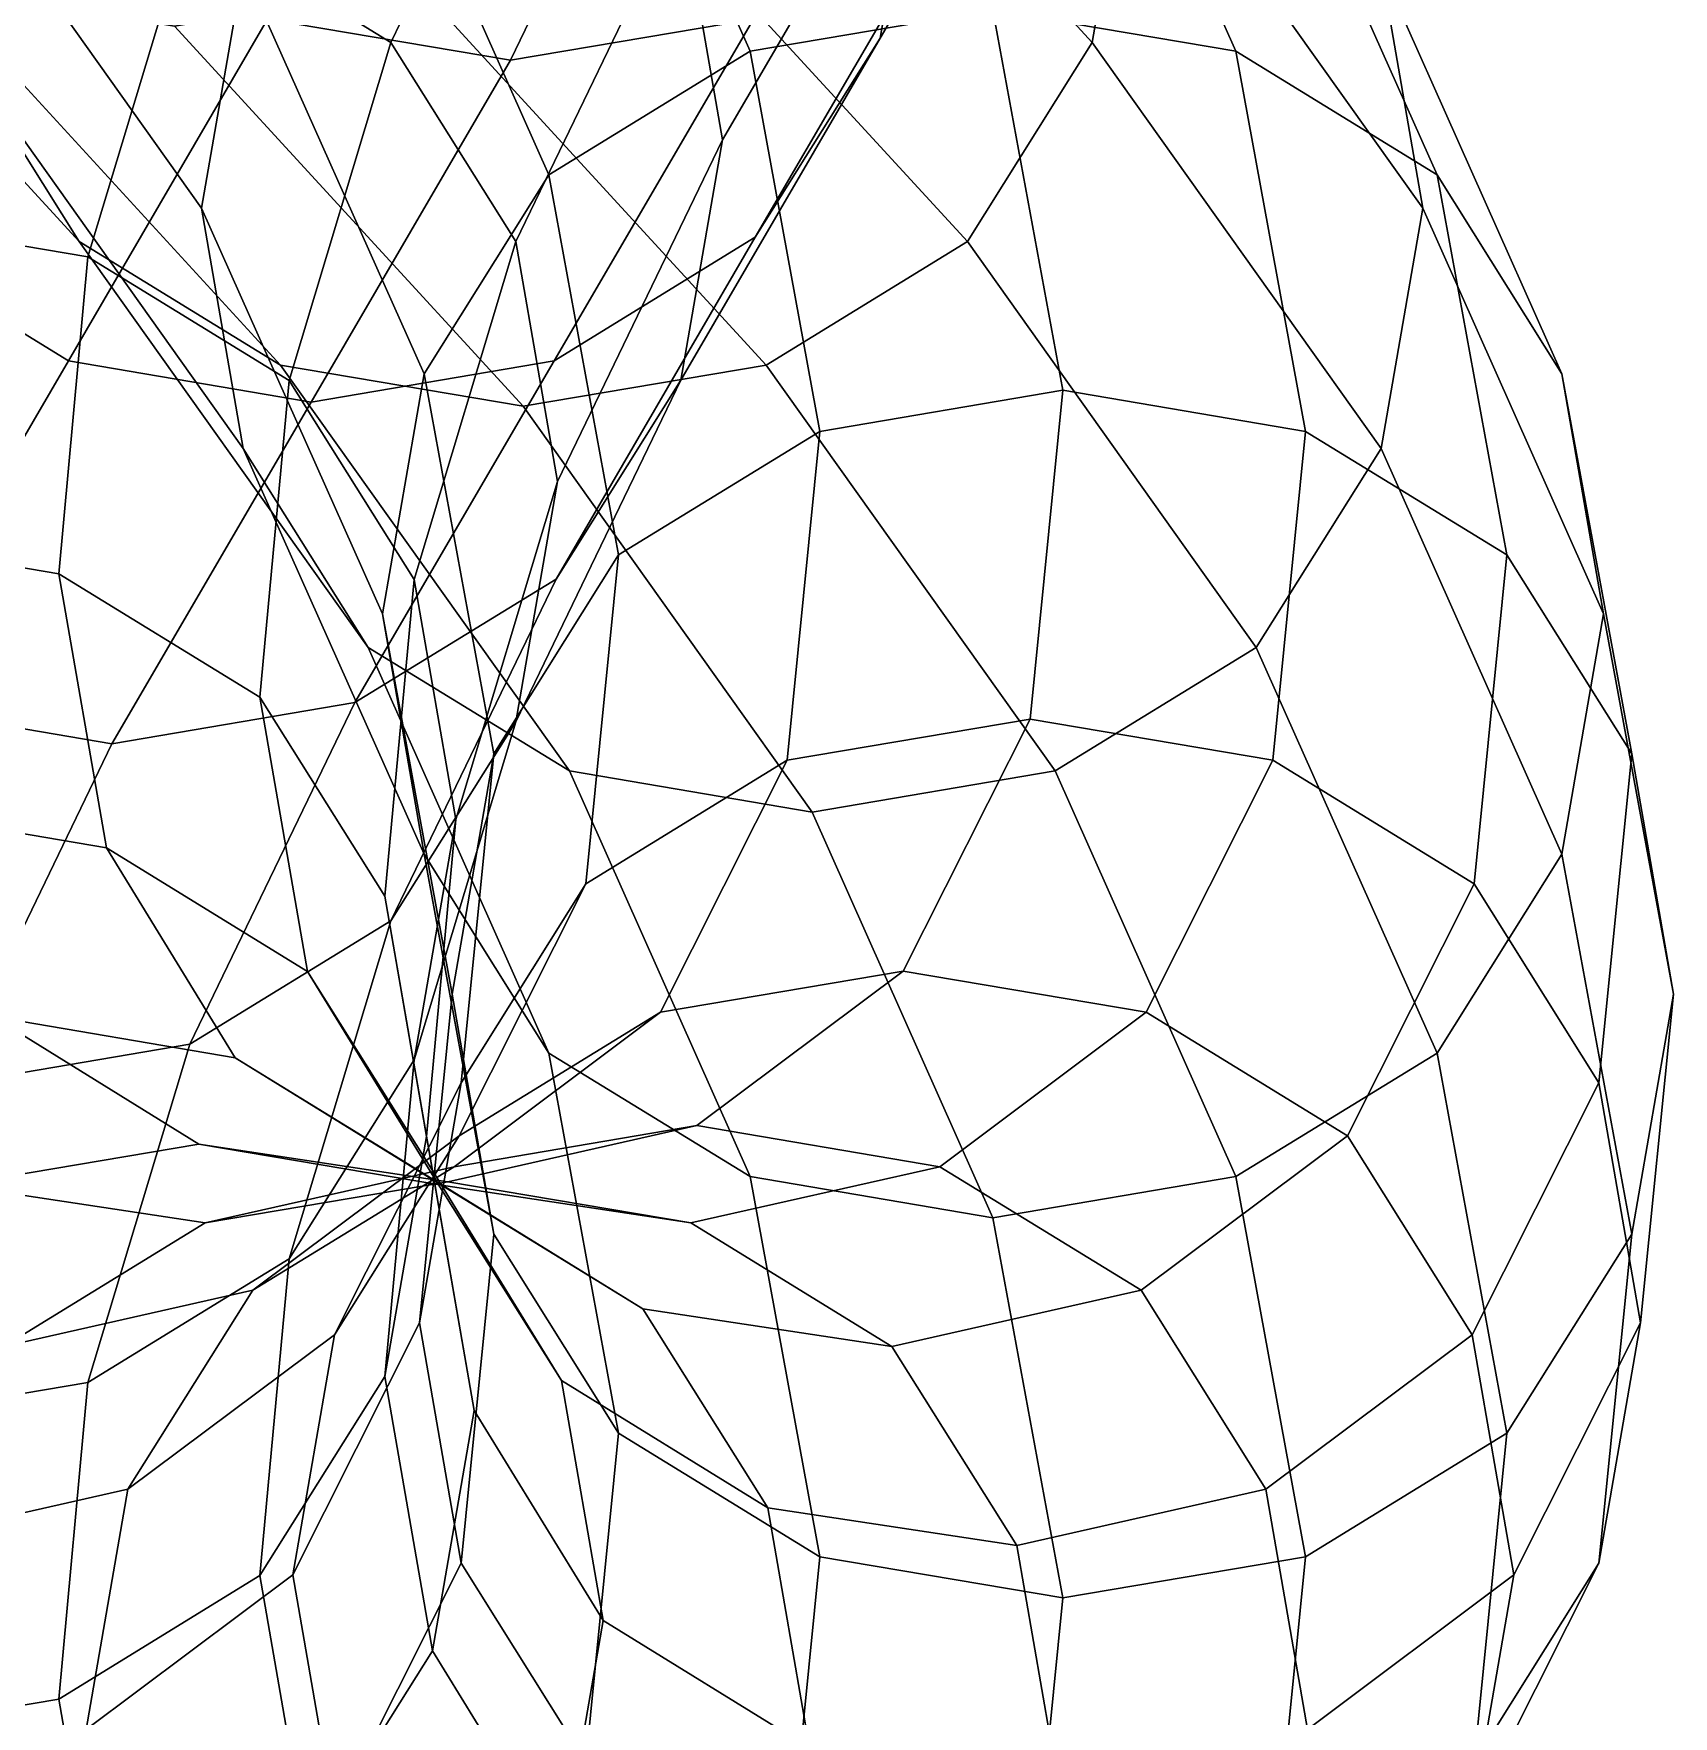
# Model space of a CAD drawing. Extents: x -10238 to 5481, y -20281 to 6451.
# Drawn here: x -520 to 5481, y -13567 to -7412 of the extents above; entities that cross this region are included whole.
import ezdxf

# ---------------------------------------------------------------- set-up
doc = ezdxf.new("R2010")
doc.units = 0

msp = doc.modelspace()

# ---------------------------------------------------------------- linework, layer by layer
for points in [[(2078.234619, -6053.598633, -122020.835938), (3354.276123, -7444.223633, -119002.601563), (3506.619873, -6565.625, -119002.601563), (2230.578125, -5175, -122020.835938)], [(2078.234619, -6053.598633, 113520.835938), (2230.578125, -5175, 113520.835938), (3506.619873, -6565.625, 110502.601563), (3354.276123, -7444.223633, 110502.601563)], [(2578.234619, -7428.598633, -78979.164063), (3307.401367, -6178.598633, -76929.6875), (3459.745117, -5300, -76929.6875), (2730.578369, -6550, -78979.164063)], [(2578.234619, -7428.598633, 70479.164063), (2730.578369, -6550, 70479.164063), (3459.745117, -5300, 68429.6875), (3307.401367, -6178.598633, 68429.6875)], [(-962.126465, -6565.625, -119002.601563), (-809.782837, -5687.026367, -119002.601563), (247.50882, -7171.401367, -116000), (95.165192, -8050, -116000)], [(-962.126465, -6565.625, 110502.601563), (95.165192, -8050, 107500), (247.50882, -7171.401367, 107500), (-809.782837, -5687.026367, 110502.601563)], [(2001.411621, -7800, -80997.398438), (2730.578369, -6550, -78979.164063), (2578.234619, -5671.401367, -78979.164063), (1849.067993, -6921.401367, -80997.398438)], [(2001.411621, -7800, 72497.398438), (1849.067993, -6921.401367, 72497.398438), (2578.234619, -5671.401367, 70479.164063), (2730.578369, -6550, 70479.164063)], [(3506.619873, -6565.625, -119002.601563), (4563.911133, -8050, -116000), (4411.567871, -7171.401367, -116000), (3354.276123, -5687.026367, -119002.601563)], [(3506.619873, -6565.625, 110502.601563), (3354.276123, -5687.026367, 110502.601563), (4411.567871, -7171.401367, 107500), (4563.911133, -8050, 107500)], [(51.542892, -6991.568359, -83000), (787.870422, -7443.419434, -83000), (1392.037109, -6193.419434, -80997.398438), (655.709595, -5741.568359, -80997.398438)], [(51.542892, -6991.568359, 74500), (655.709595, -5741.568359, 72497.398438), (1392.037109, -6193.419434, 72497.398438), (787.870422, -7443.419434, 74500)], [(1440.86731, -5991.568359, -116000), (2329.53833, -5840.95166, -116000), (2990.996826, -7325.32666, -112997.398438), (2102.325684, -7475.943848, -112997.398438)], [(1440.86731, -5991.568359, 107500), (2102.325684, -7475.943848, 104497.398438), (2990.996826, -7325.32666, 104497.398438), (2329.53833, -5840.95166, 107500)], [(2329.53833, -5840.95166, -116000), (3218.209717, -5991.568359, -116000), (3879.667969, -7475.943848, -112997.398438), (2990.996826, -7325.32666, -112997.398438)], [(2329.53833, -5840.95166, 107500), (2990.996826, -7325.32666, 104497.398438), (3879.667969, -7475.943848, 104497.398438), (3218.209717, -5991.568359, 107500)], [(704.539734, -6443.419434, -116000), (1440.86731, -5991.568359, -116000), (2102.325684, -7475.943848, -112997.398438), (1365.998047, -7927.794922, -112997.398438)], [(704.539734, -6443.419434, 107500), (1365.998047, -7927.794922, 104497.398438), (2102.325684, -7475.943848, 104497.398438), (1440.86731, -5991.568359, 107500)], [(3218.209717, -5991.568359, -116000), (3954.537109, -6443.419434, -116000), (4615.995605, -7927.794922, -112997.398438), (3879.667969, -7475.943848, -112997.398438)], [(3218.209717, -5991.568359, 107500), (3879.667969, -7475.943848, 104497.398438), (4615.995605, -7927.794922, 104497.398438), (3954.537109, -6443.419434, 107500)], [(-1628.793579, -6781.580566, -122020.835938), (-2085.824463, -6053.598633, -122020.835938), (-809.782837, -7444.223633, -119002.601563), (-352.751923, -8172.205566, -119002.601563)], [(-1628.793579, -6781.580566, 113520.835938), (-352.751923, -8172.205566, 110502.601563), (-809.782837, -7444.223633, 110502.601563), (-2085.824463, -6053.598633, 113520.835938)], [(1621.203735, -6781.580566, -122020.835938), (2897.245361, -8172.205566, -119002.601563), (3354.276123, -7444.223633, -119002.601563), (2078.234619, -6053.598633, -122020.835938)], [(1621.203735, -6781.580566, 113520.835938), (2078.234619, -6053.598633, 113520.835938), (3354.276123, -7444.223633, 110502.601563), (2897.245361, -8172.205566, 110502.601563)], [(336.700592, -7358.431641, -76929.6875), (940.867249, -6108.431641, -74833.328125), (1829.53833, -6259.04834, -74833.328125), (1225.371704, -7509.04834, -76929.6875)], [(336.700592, -7358.431641, 68429.6875), (1225.371704, -7509.04834, 68429.6875), (1829.53833, -6259.04834, 66333.328125), (940.867249, -6108.431641, 66333.328125)], [(1225.371704, -7509.04834, -76929.6875), (1829.53833, -6259.04834, -74833.328125), (2718.209473, -6108.431641, -74833.328125), (2114.042969, -7358.431641, -76929.6875)], [(1225.371704, -7509.04834, 68429.6875), (2114.042969, -7358.431641, 68429.6875), (2718.209473, -6108.431641, 66333.328125), (1829.53833, -6259.04834, 66333.328125)], [(-1128.793579, -8156.580566, -78979.164063), (-1585.824585, -7428.598633, -78979.164063), (-856.657837, -6178.598633, -76929.6875), (-399.626953, -6906.580566, -76929.6875)], [(-1128.793579, -8156.580566, 70479.164063), (-399.626953, -6906.580566, 68429.6875), (-856.657837, -6178.598633, 68429.6875), (-1585.824585, -7428.598633, 70479.164063)], [(1244.901245, -8171.401367, -83000), (1849.067993, -6921.401367, -80997.398438), (1392.037109, -6193.419434, -80997.398438), (787.870422, -7443.419434, -83000)], [(1244.901245, -8171.401367, 74500), (787.870422, -7443.419434, 74500), (1392.037109, -6193.419434, 72497.398438), (1849.067993, -6921.401367, 72497.398438)], [(2121.203857, -8156.580566, -78979.164063), (2850.370605, -6906.580566, -76929.6875), (3307.401367, -6178.598633, -76929.6875), (2578.234619, -7428.598633, -78979.164063)], [(2121.203857, -8156.580566, 70479.164063), (2578.234619, -7428.598633, 70479.164063), (3307.401367, -6178.598633, 68429.6875), (2850.370605, -6906.580566, 68429.6875)], [(247.50882, -7171.401367, -116000), (704.539734, -6443.419434, -116000), (1365.998047, -7927.794922, -112997.398438), (908.967163, -8655.776367, -112997.398438)], [(247.50882, -7171.401367, 107500), (908.967163, -8655.776367, 104497.398438), (1365.998047, -7927.794922, 104497.398438), (704.539734, -6443.419434, 107500)], [(4411.567871, -7171.401367, -116000), (5073.026367, -8655.776367, -112997.398438), (4615.995605, -7927.794922, -112997.398438), (3954.537109, -6443.419434, -116000)], [(4411.567871, -7171.401367, 107500), (3954.537109, -6443.419434, 107500), (4615.995605, -7927.794922, 104497.398438), (5073.026367, -8655.776367, 104497.398438)], [(-809.782837, -7444.223633, -119002.601563), (-962.126465, -6565.625, -119002.601563), (95.165192, -8050, -116000), (247.50882, -8928.598633, -116000)], [(-809.782837, -7444.223633, 110502.601563), (247.50882, -8928.598633, 107500), (95.165192, -8050, 107500), (-962.126465, -6565.625, 110502.601563)], [(1849.067993, -8678.598633, -80997.398438), (2578.234619, -7428.598633, -78979.164063), (2730.578369, -6550, -78979.164063), (2001.411621, -7800, -80997.398438)], [(1849.067993, -8678.598633, 72497.398438), (2001.411621, -7800, 72497.398438), (2730.578369, -6550, 70479.164063), (2578.234619, -7428.598633, 70479.164063)], [(3354.276123, -7444.223633, -119002.601563), (4411.567871, -8928.598633, -116000), (4563.911133, -8050, -116000), (3506.619873, -6565.625, -119002.601563)], [(3354.276123, -7444.223633, 110502.601563), (3506.619873, -6565.625, 110502.601563), (4563.911133, -8050, 107500), (4411.567871, -8928.598633, 107500)], [(-1628.793579, -6781.580566, -122020.835938), (-352.751923, -8172.205566, -119002.601563), (383.575592, -8624.056641, -119002.601563), (-892.466064, -7233.431641, -122020.835938)], [(-1628.793579, -6781.580566, 113520.835938), (-892.466064, -7233.431641, 113520.835938), (383.575592, -8624.056641, 110502.601563), (-352.751923, -8172.205566, 110502.601563)], [(884.876221, -7233.431641, -122020.835938), (2160.917969, -8624.056641, -119002.601563), (2897.245361, -8172.205566, -119002.601563), (1621.203735, -6781.580566, -122020.835938)], [(884.876221, -7233.431641, 113520.835938), (1621.203735, -6781.580566, 113520.835938), (2897.245361, -8172.205566, 110502.601563), (2160.917969, -8624.056641, 110502.601563)], [(-320.852936, -8228.547852, -85013.023438), (51.542892, -6991.568359, -83000), (-837.128235, -6840.95166, -83000), (-1209.524048, -8077.930664, -85013.023438)], [(-320.852936, -8228.547852, 76513.023438), (-1209.524048, -8077.930664, 76513.023438), (-837.128235, -6840.95166, 74500), (51.542892, -6991.568359, 74500)], [(-1128.793579, -8156.580566, -78979.164063), (-399.626953, -6906.580566, -76929.6875), (336.700592, -7358.431641, -76929.6875), (-392.466095, -8608.431641, -78979.164063)], [(-1128.793579, -8156.580566, 70479.164063), (-392.466064, -8608.431641, 70479.164063), (336.700592, -7358.431641, 68429.6875), (-399.626953, -6906.580566, 68429.6875)], [(1397.244873, -9050, -83000), (2001.411621, -7800, -80997.398438), (1849.067993, -6921.401367, -80997.398438), (1244.901245, -8171.401367, -83000)], [(1397.244873, -9050, 74500), (1244.901245, -8171.401367, 74500), (1849.067993, -6921.401367, 72497.398438), (2001.411621, -7800, 72497.398438)], [(1384.876221, -8608.431641, -78979.164063), (2114.042969, -7358.431641, -76929.6875), (2850.370605, -6906.580566, -76929.6875), (2121.203857, -8156.580566, -78979.164063)], [(1384.876221, -8608.431641, 70479.164063), (2121.203857, -8156.580566, 70479.164063), (2850.370605, -6906.580566, 68429.6875), (2114.042969, -7358.431641, 68429.6875)], [(415.474609, -8680.398438, -85013.023438), (787.870422, -7443.419434, -83000), (51.542892, -6991.568359, -83000), (-320.852936, -8228.547852, -85013.023438)], [(415.474609, -8680.398438, 76513.023438), (-320.852936, -8228.547852, 76513.023438), (51.542892, -6991.568359, 74500), (787.870422, -7443.419434, 74500)], [(95.165192, -8050, -116000), (247.50882, -7171.401367, -116000), (908.967163, -8655.776367, -112997.398438), (756.623535, -9534.375, -112997.398438)], [(95.165192, -8050, 107500), (756.623535, -9534.375, 104497.398438), (908.967163, -8655.776367, 104497.398438), (247.50882, -7171.401367, 107500)], [(4563.911133, -8050, -116000), (5225.370117, -9534.375, -112997.398438), (5073.026367, -8655.776367, -112997.398438), (4411.567871, -7171.401367, -116000)], [(4563.911133, -8050, 107500), (4411.567871, -7171.401367, 107500), (5073.026367, -8655.776367, 104497.398438), (5225.370117, -9534.375, 104497.398438)], [(-892.466064, -7233.431641, -122020.835938), (383.575592, -8624.056641, -119002.601563), (1272.246704, -8774.673828, -119002.601563), (-3.794922, -7384.04834, -122020.835938)], [(-892.466064, -7233.431641, 113520.835938), (-3.794922, -7384.04834, 113520.835938), (1272.246704, -8774.673828, 110502.601563), (383.575592, -8624.056641, 110502.601563)], [(-3.794922, -7384.04834, -122020.835938), (1272.246704, -8774.673828, -119002.601563), (2160.917969, -8624.056641, -119002.601563), (884.876221, -7233.431641, -122020.835938)], [(-3.794922, -7384.04834, 113520.835938), (884.876221, -7233.431641, 113520.835938), (2160.917969, -8624.056641, 110502.601563), (1272.246704, -8774.673828, 110502.601563)], [(2102.325684, -7475.943848, -112997.398438), (2990.996826, -7325.32666, -112997.398438), (3246.205078, -8715.951172, -109979.164063), (2357.533936, -8866.568359, -109979.164063)], [(2102.325684, -7475.943848, 104497.398438), (2357.533936, -8866.568359, 101479.164063), (3246.205078, -8715.951172, 101479.164063), (2990.996826, -7325.32666, 104497.398438)], [(2990.996826, -7325.32666, -112997.398438), (3879.667969, -7475.943848, -112997.398438), (4134.876465, -8866.568359, -109979.164063), (3246.205078, -8715.951172, -109979.164063)], [(2990.996826, -7325.32666, 104497.398438), (3246.205078, -8715.951172, 101479.164063), (4134.876465, -8866.568359, 101479.164063), (3879.667969, -7475.943848, 104497.398438)], [(-392.466095, -8608.431641, -78979.164063), (336.700592, -7358.431641, -76929.6875), (1225.371704, -7509.04834, -76929.6875), (496.205078, -8759.048828, -78979.164063)], [(-392.466064, -8608.431641, 70479.164063), (496.205078, -8759.048828, 70479.164063), (1225.371704, -7509.04834, 68429.6875), (336.700592, -7358.431641, 68429.6875)], [(496.205078, -8759.048828, -78979.164063), (1225.371704, -7509.04834, -76929.6875), (2114.042969, -7358.431641, -76929.6875), (1384.876221, -8608.431641, -78979.164063)], [(496.205078, -8759.048828, 70479.164063), (1384.876221, -8608.431641, 70479.164063), (2114.042969, -7358.431641, 68429.6875), (1225.371704, -7509.04834, 68429.6875)], [(-352.751923, -8172.205566, -119002.601563), (-809.782837, -7444.223633, -119002.601563), (247.50882, -8928.598633, -116000), (704.539734, -9656.580078, -116000)], [(-352.751923, -8172.205566, 110502.601563), (704.539734, -9656.580078, 107500), (247.50882, -8928.598633, 107500), (-809.782837, -7444.223633, 110502.601563)], [(872.505493, -9408.380859, -85013.023438), (1244.901245, -8171.401367, -83000), (787.870422, -7443.419434, -83000), (415.474609, -8680.398438, -85013.023438)], [(872.505493, -9408.380859, 76513.023438), (415.474609, -8680.398438, 76513.023438), (787.870422, -7443.419434, 74500), (1244.901245, -8171.401367, 74500)], [(1392.037109, -9406.581055, -80997.398438), (2121.203857, -8156.580566, -78979.164063), (2578.234619, -7428.598633, -78979.164063), (1849.067993, -8678.598633, -80997.398438)], [(1392.037109, -9406.581055, 72497.398438), (1849.067993, -8678.598633, 72497.398438), (2578.234619, -7428.598633, 70479.164063), (2121.203857, -8156.580566, 70479.164063)], [(2897.245361, -8172.205566, -119002.601563), (3954.537109, -9656.580078, -116000), (4411.567871, -8928.598633, -116000), (3354.276123, -7444.223633, -119002.601563)], [(2897.245361, -8172.205566, 110502.601563), (3354.276123, -7444.223633, 110502.601563), (4411.567871, -8928.598633, 107500), (3954.537109, -9656.580078, 107500)], [(1365.998047, -7927.794922, -112997.398438), (2102.325684, -7475.943848, -112997.398438), (2357.533936, -8866.568359, -109979.164063), (1621.206421, -9318.419922, -109979.164063)], [(1365.998047, -7927.794922, 104497.398438), (1621.206421, -9318.419922, 101479.164063), (2357.533936, -8866.568359, 101479.164063), (2102.325684, -7475.943848, 104497.398438)], [(3879.667969, -7475.943848, -112997.398438), (4615.995605, -7927.794922, -112997.398438), (4871.204102, -9318.419922, -109979.164063), (4134.876465, -8866.568359, -109979.164063)], [(3879.667969, -7475.943848, 104497.398438), (4134.876465, -8866.568359, 101479.164063), (4871.204102, -9318.419922, 101479.164063), (4615.995605, -7927.794922, 104497.398438)], [(1244.901245, -9928.598633, -83000), (1849.067993, -8678.598633, -80997.398438), (2001.411621, -7800, -80997.398438), (1397.244873, -9050, -83000)], [(1244.901245, -9928.598633, 74500), (1397.244873, -9050, 74500), (2001.411621, -7800, 72497.398438), (1849.067993, -8678.598633, 72497.398438)], [(908.967163, -8655.776367, -112997.398438), (1365.998047, -7927.794922, -112997.398438), (1621.206421, -9318.419922, -109979.164063), (1164.175537, -10046.401367, -109979.164063)], [(908.967163, -8655.776367, 104497.398438), (1164.175537, -10046.401367, 101479.164063), (1621.206421, -9318.419922, 101479.164063), (1365.998047, -7927.794922, 104497.398438)], [(5073.026367, -8655.776367, -112997.398438), (5328.234863, -10046.401367, -109979.164063), (4871.204102, -9318.419922, -109979.164063), (4615.995605, -7927.794922, -112997.398438)], [(5073.026367, -8655.776367, 104497.398438), (4615.995605, -7927.794922, 104497.398438), (4871.204102, -9318.419922, 101479.164063), (5328.234863, -10046.401367, 101479.164063)], [(247.50882, -8928.598633, -116000), (95.165192, -8050, -116000), (756.623535, -9534.375, -112997.398438), (908.967163, -10412.973633, -112997.398438)], [(247.50882, -8928.598633, 107500), (908.967163, -10412.973633, 104497.398438), (756.623535, -9534.375, 104497.398438), (95.165192, -8050, 107500)], [(4411.567871, -8928.598633, -116000), (5073.026367, -10412.973633, -112997.398438), (5225.370117, -9534.375, -112997.398438), (4563.911133, -8050, -116000)], [(4411.567871, -8928.598633, 107500), (4563.911133, -8050, 107500), (5225.370117, -9534.375, 104497.398438), (5073.026367, -10412.973633, 104497.398438)], [(-427.623749, -9387.401367, -87104.164063), (-320.852936, -8228.547852, -85013.023438), (-1209.524048, -8077.930664, -85013.023438), (-1316.294922, -9236.785156, -87104.164063)], [(-427.623749, -9387.401367, 78604.164063), (-1316.294922, -9236.785156, 78604.164063), (-1209.524048, -8077.930664, 76513.023438), (-320.852936, -8228.547852, 76513.023438)], [(-1857.960327, -9406.581055, -80997.398438), (-1128.793579, -8156.580566, -78979.164063), (-392.466095, -8608.431641, -78979.164063), (-1121.632813, -9858.431641, -80997.398438)], [(-1857.960327, -9406.581055, 72497.398438), (-1121.63269, -9858.431641, 72497.398438), (-392.466064, -8608.431641, 70479.164063), (-1128.793579, -8156.580566, 70479.164063)], [(-352.751923, -8172.205566, -119002.601563), (704.539734, -9656.580078, -116000), (1440.86731, -10108.431641, -116000), (383.575592, -8624.056641, -119002.601563)], [(-352.751923, -8172.205566, 110502.601563), (383.575592, -8624.056641, 110502.601563), (1440.86731, -10108.431641, 107500), (704.539734, -9656.580078, 107500)], [(655.709595, -9858.431641, -80997.398438), (1384.876221, -8608.431641, -78979.164063), (2121.203857, -8156.580566, -78979.164063), (1392.037109, -9406.581055, -80997.398438)], [(655.709595, -9858.431641, 72497.398438), (1392.037109, -9406.581055, 72497.398438), (2121.203857, -8156.580566, 70479.164063), (1384.876221, -8608.431641, 70479.164063)], [(1024.849121, -10286.979492, -85013.023438), (1397.244873, -9050, -83000), (1244.901245, -8171.401367, -83000), (872.505493, -9408.380859, -85013.023438)], [(1024.849121, -10286.979492, 76513.023438), (872.505493, -9408.380859, 76513.023438), (1244.901245, -8171.401367, 74500), (1397.244873, -9050, 74500)], [(2160.917969, -8624.056641, -119002.601563), (3218.209717, -10108.431641, -116000), (3954.537109, -9656.580078, -116000), (2897.245361, -8172.205566, -119002.601563)], [(2160.917969, -8624.056641, 110502.601563), (2897.245361, -8172.205566, 110502.601563), (3954.537109, -9656.580078, 107500), (3218.209717, -10108.431641, 107500)], [(308.703766, -9839.251953, -87104.164063), (415.474609, -8680.398438, -85013.023438), (-320.852936, -8228.547852, -85013.023438), (-427.623749, -9387.401367, -87104.164063)], [(308.703766, -9839.251953, 78604.164063), (-427.623749, -9387.401367, 78604.164063), (-320.852936, -8228.547852, 76513.023438), (415.474609, -8680.398438, 76513.023438)], [(-1121.632813, -9858.431641, -80997.398438), (-392.466095, -8608.431641, -78979.164063), (496.205078, -8759.048828, -78979.164063), (-232.961594, -10009.048828, -80997.398438)], [(-1121.63269, -9858.431641, 72497.398438), (-232.961578, -10009.048828, 72497.398438), (496.205078, -8759.048828, 70479.164063), (-392.466064, -8608.431641, 70479.164063)], [(-232.961594, -10009.048828, -80997.398438), (496.205078, -8759.048828, -78979.164063), (1384.876221, -8608.431641, -78979.164063), (655.709595, -9858.431641, -80997.398438)], [(-232.961578, -10009.048828, 72497.398438), (655.709595, -9858.431641, 72497.398438), (1384.876221, -8608.431641, 70479.164063), (496.205078, -8759.048828, 70479.164063)], [(383.575592, -8624.056641, -119002.601563), (1440.86731, -10108.431641, -116000), (2329.53833, -10259.048828, -116000), (1272.246704, -8774.673828, -119002.601563)], [(383.575592, -8624.056641, 110502.601563), (1272.246704, -8774.673828, 110502.601563), (2329.53833, -10259.048828, 107500), (1440.86731, -10108.431641, 107500)], [(756.623535, -9534.375, -112997.398438), (908.967163, -8655.776367, -112997.398438), (1164.175537, -10046.401367, -109979.164063), (1011.831848, -10925, -109979.164063)], [(756.623535, -9534.375, 104497.398438), (1011.831848, -10925, 101479.164063), (1164.175537, -10046.401367, 101479.164063), (908.967163, -8655.776367, 104497.398438)], [(787.870422, -10656.581055, -83000), (1392.037109, -9406.581055, -80997.398438), (1849.067993, -8678.598633, -80997.398438), (1244.901245, -9928.598633, -83000)], [(787.870422, -10656.581055, 74500), (1244.901245, -9928.598633, 74500), (1849.067993, -8678.598633, 72497.398438), (1392.037109, -9406.581055, 72497.398438)], [(1272.246704, -8774.673828, -119002.601563), (2329.53833, -10259.048828, -116000), (3218.209717, -10108.431641, -116000), (2160.917969, -8624.056641, -119002.601563)], [(1272.246704, -8774.673828, 110502.601563), (2160.917969, -8624.056641, 110502.601563), (3218.209717, -10108.431641, 107500), (2329.53833, -10259.048828, 107500)], [(5225.370117, -9534.375, -112997.398438), (5480.578125, -10925, -109979.164063), (5328.234863, -10046.401367, -109979.164063), (5073.026367, -8655.776367, -112997.398438)], [(5225.370117, -9534.375, 104497.398438), (5073.026367, -8655.776367, 104497.398438), (5328.234863, -10046.401367, 101479.164063), (5480.578125, -10925, 101479.164063)], [(765.73468, -10567.234375, -87104.164063), (872.505493, -9408.380859, -85013.023438), (415.474609, -8680.398438, -85013.023438), (308.703766, -9839.251953, -87104.164063)], [(765.73468, -10567.234375, 78604.164063), (308.703766, -9839.251953, 78604.164063), (415.474609, -8680.398438, 76513.023438), (872.505493, -9408.380859, 76513.023438)], [(2357.533936, -8866.568359, -109979.164063), (3246.205078, -8715.951172, -109979.164063), (3126.413574, -9919.076172, -106929.6875), (2237.742188, -10069.693359, -106929.6875)], [(2357.533936, -8866.568359, 101479.164063), (2237.742188, -10069.693359, 98429.6875), (3126.413574, -9919.076172, 98429.6875), (3246.205078, -8715.951172, 101479.164063)], [(3246.205078, -8715.951172, -109979.164063), (4134.876465, -8866.568359, -109979.164063), (4015.084717, -10069.693359, -106929.6875), (3126.413574, -9919.076172, -106929.6875)], [(3246.205078, -8715.951172, 101479.164063), (3126.413574, -9919.076172, 98429.6875), (4015.084717, -10069.693359, 98429.6875), (4134.876465, -8866.568359, 101479.164063)], [(1621.206421, -9318.419922, -109979.164063), (2357.533936, -8866.568359, -109979.164063), (2237.742188, -10069.693359, -106929.6875), (1501.414795, -10521.544922, -106929.6875)], [(1621.206421, -9318.419922, 101479.164063), (1501.414795, -10521.544922, 98429.6875), (2237.742188, -10069.693359, 98429.6875), (2357.533936, -8866.568359, 101479.164063)], [(4134.876465, -8866.568359, -109979.164063), (4871.204102, -9318.419922, -109979.164063), (4751.412598, -10521.544922, -106929.6875), (4015.084717, -10069.693359, -106929.6875)], [(4134.876465, -8866.568359, 101479.164063), (4015.084717, -10069.693359, 98429.6875), (4751.412598, -10521.544922, 98429.6875), (4871.204102, -9318.419922, 101479.164063)], [(704.539734, -9656.580078, -116000), (247.50882, -8928.598633, -116000), (908.967163, -10412.973633, -112997.398438), (1365.998047, -11140.955078, -112997.398438)], [(704.539734, -9656.580078, 107500), (1365.998047, -11140.955078, 104497.398438), (908.967163, -10412.973633, 104497.398438), (247.50882, -8928.598633, 107500)], [(3954.537109, -9656.580078, -116000), (4615.995605, -11140.955078, -112997.398438), (5073.026367, -10412.973633, -112997.398438), (4411.567871, -8928.598633, -116000)], [(3954.537109, -9656.580078, 107500), (4411.567871, -8928.598633, 107500), (5073.026367, -10412.973633, 104497.398438), (4615.995605, -11140.955078, 104497.398438)], [(872.505493, -11165.578125, -85013.023438), (1244.901245, -9928.598633, -83000), (1397.244873, -9050, -83000), (1024.849121, -10286.979492, -85013.023438)], [(872.505493, -11165.578125, 76513.023438), (1024.849121, -10286.979492, 76513.023438), (1397.244873, -9050, 74500), (1244.901245, -9928.598633, 74500)], [(-253.144592, -10390.005859, -89351.5625), (-427.623749, -9387.401367, -87104.164063), (-1316.294922, -9236.785156, -87104.164063), (-1141.815674, -10239.388672, -89351.5625)], [(-253.144577, -10390.005859, 80851.5625), (-1141.815674, -10239.388672, 80851.5625), (-1316.294922, -9236.785156, 78604.164063), (-427.623749, -9387.401367, 78604.164063)], [(1164.175537, -10046.401367, -109979.164063), (1621.206421, -9318.419922, -109979.164063), (1501.414795, -10521.544922, -106929.6875), (1044.383789, -11249.526367, -106929.6875)], [(1164.175537, -10046.401367, 101479.164063), (1044.383789, -11249.526367, 98429.6875), (1501.414795, -10521.544922, 98429.6875), (1621.206421, -9318.419922, 101479.164063)], [(5328.234863, -10046.401367, -109979.164063), (5208.443359, -11249.526367, -106929.6875), (4751.412598, -10521.544922, -106929.6875), (4871.204102, -9318.419922, -109979.164063)], [(5328.234863, -10046.401367, 101479.164063), (4871.204102, -9318.419922, 101479.164063), (4751.412598, -10521.544922, 98429.6875), (5208.443359, -11249.526367, 98429.6875)], [(483.182922, -10841.856445, -89351.5625), (308.703766, -9839.251953, -87104.164063), (-427.623749, -9387.401367, -87104.164063), (-253.144592, -10390.005859, -89351.5625)], [(483.182922, -10841.856445, 80851.5625), (-253.144577, -10390.005859, 80851.5625), (-427.623749, -9387.401367, 78604.164063), (308.703766, -9839.251953, 78604.164063)], [(51.542892, -11108.431641, -83000), (655.709595, -9858.431641, -80997.398438), (1392.037109, -9406.581055, -80997.398438), (787.870422, -10656.581055, -83000)], [(51.542892, -11108.431641, 74500), (787.870422, -10656.581055, 74500), (1392.037109, -9406.581055, 72497.398438), (655.709595, -9858.431641, 72497.398438)], [(918.078308, -11445.833008, -87104.164063), (1024.849121, -10286.979492, -85013.023438), (872.505493, -9408.380859, -85013.023438), (765.73468, -10567.234375, -87104.164063)], [(918.078308, -11445.833008, 78604.164063), (765.73468, -10567.234375, 78604.164063), (872.505493, -9408.380859, 76513.023438), (1024.849121, -10286.979492, 76513.023438)], [(908.967163, -10412.973633, -112997.398438), (756.623535, -9534.375, -112997.398438), (1011.831848, -10925, -109979.164063), (1164.175537, -11803.598633, -109979.164063)], [(908.967163, -10412.973633, 104497.398438), (1164.175537, -11803.598633, 101479.164063), (1011.831848, -10925, 101479.164063), (756.623535, -9534.375, 104497.398438)], [(5073.026367, -10412.973633, -112997.398438), (5328.234863, -11803.598633, -109979.164063), (5480.578125, -10925, -109979.164063), (5225.370117, -9534.375, -112997.398438)], [(5073.026367, -10412.973633, 104497.398438), (5225.370117, -9534.375, 104497.398438), (5480.578125, -10925, 101479.164063), (5328.234863, -11803.598633, 101479.164063)], [(704.539734, -9656.580078, -116000), (1365.998047, -11140.955078, -112997.398438), (2102.325684, -11592.806641, -112997.398438), (1440.86731, -10108.431641, -116000)], [(704.539734, -9656.580078, 107500), (1440.86731, -10108.431641, 107500), (2102.325684, -11592.806641, 104497.398438), (1365.998047, -11140.955078, 104497.398438)], [(3218.209717, -10108.431641, -116000), (3879.667969, -11592.806641, -112997.398438), (4615.995605, -11140.955078, -112997.398438), (3954.537109, -9656.580078, -116000)], [(3218.209717, -10108.431641, 107500), (3954.537109, -9656.580078, 107500), (4615.995605, -11140.955078, 104497.398438), (3879.667969, -11592.806641, 104497.398438)], [(940.213806, -11569.838867, -89351.5625), (765.73468, -10567.234375, -87104.164063), (308.703766, -9839.251953, -87104.164063), (483.182922, -10841.856445, -89351.5625)], [(940.213806, -11569.838867, 80851.5625), (483.182922, -10841.856445, 80851.5625), (308.703766, -9839.251953, 78604.164063), (765.73468, -10567.234375, 78604.164063)], [(-1725.799438, -11108.431641, -83000), (-1121.632813, -9858.431641, -80997.398438), (-232.961594, -10009.048828, -80997.398438), (-837.128235, -11259.048828, -83000)], [(-1725.799438, -11108.431641, 74500), (-837.128235, -11259.048828, 74500), (-232.961578, -10009.048828, 72497.398438), (-1121.63269, -9858.431641, 72497.398438)], [(-837.128235, -11259.048828, -83000), (-232.961594, -10009.048828, -80997.398438), (655.709595, -9858.431641, -80997.398438), (51.542892, -11108.431641, -83000)], [(-837.128235, -11259.048828, 74500), (51.542892, -11108.431641, 74500), (655.709595, -9858.431641, 72497.398438), (-232.961578, -10009.048828, 72497.398438)], [(415.474609, -11893.560547, -85013.023438), (787.870422, -10656.581055, -83000), (1244.901245, -9928.598633, -83000), (872.505493, -11165.578125, -85013.023438)], [(415.474609, -11893.560547, 76513.023438), (872.505493, -11165.578125, 76513.023438), (1244.901245, -9928.598633, 74500), (787.870422, -10656.581055, 74500)], [(2237.742188, -10069.693359, -106929.6875), (3126.413574, -9919.076172, -106929.6875), (2662.871826, -10840.951172, -103833.328125), (1774.200562, -10991.568359, -103833.328125)], [(2237.742188, -10069.693359, 98429.6875), (1774.200562, -10991.568359, 95333.328125), (2662.871826, -10840.951172, 95333.328125), (3126.413574, -9919.076172, 98429.6875)], [(3126.413574, -9919.076172, -106929.6875), (4015.084717, -10069.693359, -106929.6875), (3551.542969, -10991.568359, -103833.328125), (2662.871826, -10840.951172, -103833.328125)], [(3126.413574, -9919.076172, 98429.6875), (2662.871826, -10840.951172, 95333.328125), (3551.542969, -10991.568359, 95333.328125), (4015.084717, -10069.693359, 98429.6875)], [(1011.831848, -10925, -109979.164063), (1164.175537, -10046.401367, -109979.164063), (1044.383789, -11249.526367, -106929.6875), (892.040222, -12128.125, -106929.6875)], [(1011.831848, -10925, 101479.164063), (892.040222, -12128.125, 98429.6875), (1044.383789, -11249.526367, 98429.6875), (1164.175537, -10046.401367, 101479.164063)], [(1501.414795, -10521.544922, -106929.6875), (2237.742188, -10069.693359, -106929.6875), (1774.200562, -10991.568359, -103833.328125), (1037.873047, -11443.419922, -103833.328125)], [(1501.414795, -10521.544922, 98429.6875), (1037.873047, -11443.419922, 95333.328125), (1774.200562, -10991.568359, 95333.328125), (2237.742188, -10069.693359, 98429.6875)], [(4015.084717, -10069.693359, -106929.6875), (4751.412598, -10521.544922, -106929.6875), (4287.870605, -11443.419922, -103833.328125), (3551.542969, -10991.568359, -103833.328125)], [(4015.084717, -10069.693359, 98429.6875), (3551.542969, -10991.568359, 95333.328125), (4287.870605, -11443.419922, 95333.328125), (4751.412598, -10521.544922, 98429.6875)], [(5480.578125, -10925, -109979.164063), (5360.786621, -12128.125, -106929.6875), (5208.443359, -11249.526367, -106929.6875), (5328.234863, -10046.401367, -109979.164063)], [(5480.578125, -10925, 101479.164063), (5328.234863, -10046.401367, 101479.164063), (5208.443359, -11249.526367, 98429.6875), (5360.786621, -12128.125, 98429.6875)], [(1440.86731, -10108.431641, -116000), (2102.325684, -11592.806641, -112997.398438), (2990.996826, -11743.423828, -112997.398438), (2329.53833, -10259.048828, -116000)], [(1440.86731, -10108.431641, 107500), (2329.53833, -10259.048828, 107500), (2990.996826, -11743.423828, 104497.398438), (2102.325684, -11592.806641, 104497.398438)], [(2329.53833, -10259.048828, -116000), (2990.996826, -11743.423828, -112997.398438), (3879.667969, -11592.806641, -112997.398438), (3218.209717, -10108.431641, -116000)], [(2329.53833, -10259.048828, 107500), (3218.209717, -10108.431641, 107500), (3879.667969, -11592.806641, 104497.398438), (2990.996826, -11743.423828, 104497.398438)], [(218.209595, -11158.234375, -91833.335938), (-253.144592, -10390.005859, -89351.5625), (-1141.815674, -10239.388672, -89351.5625), (-670.461548, -11007.617188, -91833.335938)], [(218.209595, -11158.234375, 83333.335938), (-670.461548, -11007.617188, 83333.335938), (-1141.815674, -10239.388672, 80851.5625), (-253.144577, -10390.005859, 80851.5625)], [(765.73468, -12324.432617, -87104.164063), (872.505493, -11165.578125, -85013.023438), (1024.849121, -10286.979492, -85013.023438), (918.078308, -11445.833008, -87104.164063)], [(765.73468, -12324.432617, 78604.164063), (918.078308, -11445.833008, 78604.164063), (1024.849121, -10286.979492, 76513.023438), (872.505493, -11165.578125, 76513.023438)], [(954.537109, -11610.085938, -91833.335938), (483.182922, -10841.856445, -89351.5625), (-253.144592, -10390.005859, -89351.5625), (218.209595, -11158.234375, -91833.335938)], [(954.537109, -11610.085938, 83333.335938), (218.209595, -11158.234375, 83333.335938), (-253.144577, -10390.005859, 80851.5625), (483.182922, -10841.856445, 80851.5625)], [(1365.998047, -11140.955078, -112997.398438), (908.967163, -10412.973633, -112997.398438), (1164.175537, -11803.598633, -109979.164063), (1621.206421, -12531.580078, -109979.164063)], [(1365.998047, -11140.955078, 104497.398438), (1621.206421, -12531.580078, 101479.164063), (1164.175537, -11803.598633, 101479.164063), (908.967163, -10412.973633, 104497.398438)], [(4615.995605, -11140.955078, -112997.398438), (4871.204102, -12531.580078, -109979.164063), (5328.234863, -11803.598633, -109979.164063), (5073.026367, -10412.973633, -112997.398438)], [(4615.995605, -11140.955078, 104497.398438), (5073.026367, -10412.973633, 104497.398438), (5328.234863, -11803.598633, 101479.164063), (4871.204102, -12531.580078, 101479.164063)], [(1044.383789, -11249.526367, -106929.6875), (1501.414795, -10521.544922, -106929.6875), (1037.873047, -11443.419922, -103833.328125), (580.842163, -12171.401367, -103833.328125)], [(1044.383789, -11249.526367, 98429.6875), (580.842163, -12171.401367, 95333.328125), (1037.873047, -11443.419922, 95333.328125), (1501.414795, -10521.544922, 98429.6875)], [(5208.443359, -11249.526367, -106929.6875), (4744.901367, -12171.401367, -103833.328125), (4287.870605, -11443.419922, -103833.328125), (4751.412598, -10521.544922, -106929.6875)], [(5208.443359, -11249.526367, 98429.6875), (4751.412598, -10521.544922, 98429.6875), (4287.870605, -11443.419922, 95333.328125), (4744.901367, -12171.401367, 95333.328125)], [(1092.557495, -12448.4375, -89351.5625), (918.078308, -11445.833008, -87104.164063), (765.73468, -10567.234375, -87104.164063), (940.213806, -11569.838867, -89351.5625)], [(1092.557495, -12448.4375, 80851.5625), (940.213806, -11569.838867, 80851.5625), (765.73468, -10567.234375, 78604.164063), (918.078308, -11445.833008, 78604.164063)], [(415.474609, -11893.560547, -85013.023438), (-320.852936, -12345.411133, -85013.023438), (51.542892, -11108.431641, -83000), (787.870422, -10656.581055, -83000)], [(415.474609, -11893.560547, 76513.023438), (787.870422, -10656.581055, 74500), (51.542892, -11108.431641, 74500), (-320.852936, -12345.411133, 76513.023438)], [(1411.567993, -12338.068359, -91833.335938), (940.213806, -11569.838867, -89351.5625), (483.182922, -10841.856445, -89351.5625), (954.537109, -11610.085938, -91833.335938)], [(1411.567993, -12338.068359, 83333.335938), (954.537109, -11610.085938, 83333.335938), (483.182922, -10841.856445, 80851.5625), (940.213806, -11569.838867, 80851.5625)], [(2662.871826, -10840.951172, 95333.328125), (1774.200562, -10991.568359, 95333.328125), (1018.992249, -11556.672852, 92192.703125), (1907.663452, -11406.055664, 92192.703125)], [(2662.871826, -10840.951172, -103833.328125), (1907.663452, -11406.055664, -100692.703125), (1018.99231, -11556.672852, -100692.703125), (1774.200562, -10991.568359, -103833.328125)], [(3551.542969, -10991.568359, -103833.328125), (2796.334717, -11556.672852, -100692.703125), (1907.663452, -11406.055664, -100692.703125), (2662.871826, -10840.951172, -103833.328125)], [(3551.542969, -10991.568359, 95333.328125), (2662.871826, -10840.951172, 95333.328125), (1907.663452, -11406.055664, 92192.703125), (2796.334717, -11556.672852, 92192.703125)], [(1164.175537, -11803.598633, -109979.164063), (1011.831848, -10925, -109979.164063), (892.040222, -12128.125, -106929.6875), (1044.383789, -13006.723633, -106929.6875)], [(1164.175537, -11803.598633, 101479.164063), (1044.383789, -13006.723633, 98429.6875), (892.040222, -12128.125, 98429.6875), (1011.831848, -10925, 101479.164063)], [(5328.234863, -11803.598633, -109979.164063), (5208.443359, -13006.723633, -106929.6875), (5360.786621, -12128.125, -106929.6875), (5480.578125, -10925, -109979.164063)], [(5328.234863, -11803.598633, 101479.164063), (5480.578125, -10925, 101479.164063), (5360.786621, -12128.125, 98429.6875), (5208.443359, -13006.723633, 98429.6875)], [(84.746803, -11473.763672, -94598.960938), (-670.461548, -11007.617188, -91833.335938), (-1559.13269, -11158.234375, -91833.335938), (-803.924316, -11624.380859, -94598.960938)], [(84.746811, -11473.763672, 86098.960938), (-803.924316, -11624.380859, 86098.960938), (-1559.13269, -11158.234375, 83333.335938), (-670.461548, -11007.617188, 83333.335938)], [(973.417908, -11624.380859, -94598.960938), (218.209595, -11158.234375, -91833.335938), (-670.461548, -11007.617188, -91833.335938), (84.746803, -11473.763672, -94598.960938)], [(973.417969, -11624.380859, 86098.960938), (84.746811, -11473.763672, 86098.960938), (-670.461548, -11007.617188, 83333.335938), (218.209595, -11158.234375, 83333.335938)], [(1774.200562, -10991.568359, -103833.328125), (1018.99231, -11556.672852, -100692.703125), (282.664734, -12008.524414, -100692.703125), (1037.873047, -11443.419922, -103833.328125)], [(1774.200562, -10991.568359, 95333.328125), (1037.873047, -11443.419922, 95333.328125), (282.664734, -12008.524414, 92192.703125), (1018.992249, -11556.672852, 92192.703125)], [(4287.870605, -11443.419922, -103833.328125), (3532.662109, -12008.524414, -100692.703125), (2796.334717, -11556.672852, -100692.703125), (3551.542969, -10991.568359, -103833.328125)], [(4287.870605, -11443.419922, 95333.328125), (3551.542969, -10991.568359, 95333.328125), (2796.334717, -11556.672852, 92192.703125), (3532.662109, -12008.524414, 92192.703125)], [(-320.852936, -12345.411133, -85013.023438), (-1209.524048, -12496.027344, -85013.023438), (-837.128235, -11259.048828, -83000), (51.542892, -11108.431641, -83000)], [(-320.852936, -12345.411133, 76513.023438), (51.542892, -11108.431641, 74500), (-837.128235, -11259.048828, 74500), (-1209.524048, -12496.027344, 76513.023438)], [(1365.998047, -11140.955078, -112997.398438), (1621.206421, -12531.580078, -109979.164063), (2357.533936, -12983.431641, -109979.164063), (2102.325684, -11592.806641, -112997.398438)], [(1365.998047, -11140.955078, 104497.398438), (2102.325684, -11592.806641, 104497.398438), (2357.533936, -12983.431641, 101479.164063), (1621.206421, -12531.580078, 101479.164063)], [(3879.667969, -11592.806641, -112997.398438), (4134.876465, -12983.431641, -109979.164063), (4871.204102, -12531.580078, -109979.164063), (4615.995605, -11140.955078, -112997.398438)], [(3879.667969, -11592.806641, 104497.398438), (4615.995605, -11140.955078, 104497.398438), (4871.204102, -12531.580078, 101479.164063), (4134.876465, -12983.431641, 101479.164063)], [(1709.745483, -12076.232422, -94598.960938), (954.537109, -11610.085938, -91833.335938), (218.209595, -11158.234375, -91833.335938), (973.417908, -11624.380859, -94598.960938)], [(1709.745483, -12076.232422, 86098.960938), (973.417969, -11624.380859, 86098.960938), (218.209595, -11158.234375, 83333.335938), (954.537109, -11610.085938, 83333.335938)], [(308.703766, -13052.414063, -87104.164063), (415.474609, -11893.560547, -85013.023438), (872.505493, -11165.578125, -85013.023438), (765.73468, -12324.432617, -87104.164063)], [(308.703766, -13052.414063, 78604.164063), (765.73468, -12324.432617, 78604.164063), (872.505493, -11165.578125, 76513.023438), (415.474609, -11893.560547, 76513.023438)], [(892.040222, -12128.125, -106929.6875), (1044.383789, -11249.526367, -106929.6875), (580.842163, -12171.401367, -103833.328125), (428.498535, -13050, -103833.328125)], [(892.040222, -12128.125, 98429.6875), (428.498535, -13050, 95333.328125), (580.842163, -12171.401367, 95333.328125), (1044.383789, -11249.526367, 98429.6875)], [(5360.786621, -12128.125, -106929.6875), (4897.245117, -13050, -103833.328125), (4744.901367, -12171.401367, -103833.328125), (5208.443359, -11249.526367, -106929.6875)], [(5360.786621, -12128.125, 98429.6875), (5208.443359, -11249.526367, 98429.6875), (4744.901367, -12171.401367, 95333.328125), (4897.245117, -13050, 95333.328125)], [(580.842163, -12171.401367, -103833.328125), (1037.873047, -11443.419922, -103833.328125), (282.664734, -12008.524414, -100692.703125), (-174.366165, -12736.505859, -100692.703125)], [(580.842163, -12171.401367, 95333.328125), (-174.366165, -12736.505859, 92192.703125), (282.664734, -12008.524414, 92192.703125), (1037.873047, -11443.419922, 95333.328125)], [(1907.663452, -11406.055664, 92192.703125), (1018.992249, -11556.672852, 92192.703125), (107.533974, -11762.402344, 89083.335938), (996.205139, -11611.785156, 89083.335938)], [(1907.663452, -11406.055664, -100692.703125), (996.205139, -11611.785156, -97583.335938), (107.533981, -11762.402344, -97583.335938), (1018.99231, -11556.672852, -100692.703125)], [(940.213806, -13327.036133, -89351.5625), (765.73468, -12324.432617, -87104.164063), (918.078308, -11445.833008, -87104.164063), (1092.557495, -12448.4375, -89351.5625)], [(940.213806, -13327.036133, 80851.5625), (1092.557495, -12448.4375, 80851.5625), (918.078308, -11445.833008, 78604.164063), (765.73468, -12324.432617, 78604.164063)], [(2796.334717, -11556.672852, -100692.703125), (1884.876221, -11762.402344, -97583.335938), (996.205139, -11611.785156, -97583.335938), (1907.663452, -11406.055664, -100692.703125)], [(2796.334717, -11556.672852, 92192.703125), (1907.663452, -11406.055664, 92192.703125), (996.205139, -11611.785156, 89083.335938), (1884.876343, -11762.402344, 89083.335938)], [(4744.901367, -12171.401367, -103833.328125), (3989.693115, -12736.505859, -100692.703125), (3532.662109, -12008.524414, -100692.703125), (4287.870605, -11443.419922, -103833.328125)], [(4744.901367, -12171.401367, 95333.328125), (4287.870605, -11443.419922, 95333.328125), (3532.662109, -12008.524414, 92192.703125), (3989.693115, -12736.505859, 92192.703125)], [(996.205139, -11611.785156, -97583.335938), (84.746803, -11473.763672, -94598.960938), (-803.924316, -11624.380859, -94598.960938), (107.533981, -11762.402344, -97583.335938)], [(996.205139, -11611.785156, 89083.335938), (107.533974, -11762.402344, 89083.335938), (-803.924316, -11624.380859, 86098.960938), (84.746811, -11473.763672, 86098.960938)], [(1884.876221, -11762.402344, -97583.335938), (973.417908, -11624.380859, -94598.960938), (84.746803, -11473.763672, -94598.960938), (996.205139, -11611.785156, -97583.335938)], [(1884.876343, -11762.402344, 89083.335938), (996.205139, -11611.785156, 89083.335938), (84.746811, -11473.763672, 86098.960938), (973.417969, -11624.380859, 86098.960938)], [(1018.99231, -11556.672852, -100692.703125), (107.533981, -11762.402344, -97583.335938), (-628.793579, -12214.25293, -97583.335938), (282.664734, -12008.524414, -100692.703125)], [(1018.992249, -11556.672852, 92192.703125), (282.664734, -12008.524414, 92192.703125), (-628.793579, -12214.25293, 89083.335938), (107.533974, -11762.402344, 89083.335938)], [(1563.911621, -13216.666992, -91833.335938), (1092.557495, -12448.4375, -89351.5625), (940.213806, -11569.838867, -89351.5625), (1411.567993, -12338.068359, -91833.335938)], [(1563.911621, -13216.666992, 83333.335938), (1411.567993, -12338.068359, 83333.335938), (940.213806, -11569.838867, 80851.5625), (1092.557495, -12448.4375, 80851.5625)], [(3532.662109, -12008.524414, -100692.703125), (2621.203857, -12214.25293, -97583.335938), (1884.876221, -11762.402344, -97583.335938), (2796.334717, -11556.672852, -100692.703125)], [(3532.662109, -12008.524414, 92192.703125), (2796.334717, -11556.672852, 92192.703125), (1884.876343, -11762.402344, 89083.335938), (2621.203857, -12214.25293, 89083.335938)], [(107.533981, -11762.402344, -97583.335938), (-803.924316, -11624.380859, -94598.960938), (-1540.251831, -12076.232422, -94598.960938), (-628.793579, -12214.25293, -97583.335938)], [(107.533974, -11762.402344, 89083.335938), (-628.793579, -12214.25293, 89083.335938), (-1540.251831, -12076.232422, 86098.960938), (-803.924316, -11624.380859, 86098.960938)], [(2166.776367, -12804.213867, -94598.960938), (1411.567993, -12338.068359, -91833.335938), (954.537109, -11610.085938, -91833.335938), (1709.745483, -12076.232422, -94598.960938)], [(2166.776367, -12804.213867, 86098.960938), (1709.745483, -12076.232422, 86098.960938), (954.537109, -11610.085938, 83333.335938), (1411.567993, -12338.068359, 83333.335938)], [(2621.203857, -12214.25293, -97583.335938), (1709.745483, -12076.232422, -94598.960938), (973.417908, -11624.380859, -94598.960938), (1884.876221, -11762.402344, -97583.335938)], [(2621.203857, -12214.25293, 89083.335938), (1884.876343, -11762.402344, 89083.335938), (973.417969, -11624.380859, 86098.960938), (1709.745483, -12076.232422, 86098.960938)], [(2102.325684, -11592.806641, -112997.398438), (2357.533936, -12983.431641, -109979.164063), (3246.205078, -13134.048828, -109979.164063), (2990.996826, -11743.423828, -112997.398438)], [(2102.325684, -11592.806641, 104497.398438), (2990.996826, -11743.423828, 104497.398438), (3246.205078, -13134.048828, 101479.164063), (2357.533936, -12983.431641, 101479.164063)], [(2990.996826, -11743.423828, -112997.398438), (3246.205078, -13134.048828, -109979.164063), (4134.876465, -12983.431641, -109979.164063), (3879.667969, -11592.806641, -112997.398438)], [(2990.996826, -11743.423828, 104497.398438), (3879.667969, -11592.806641, 104497.398438), (4134.876465, -12983.431641, 101479.164063), (3246.205078, -13134.048828, 101479.164063)], [(1621.206421, -12531.580078, -109979.164063), (1164.175537, -11803.598633, -109979.164063), (1044.383789, -13006.723633, -106929.6875), (1501.414795, -13734.705078, -106929.6875)], [(1621.206421, -12531.580078, 101479.164063), (1501.414795, -13734.705078, 98429.6875), (1044.383789, -13006.723633, 98429.6875), (1164.175537, -11803.598633, 101479.164063)], [(4871.204102, -12531.580078, -109979.164063), (4751.412598, -13734.705078, -106929.6875), (5208.443359, -13006.723633, -106929.6875), (5328.234863, -11803.598633, -109979.164063)], [(4871.204102, -12531.580078, 101479.164063), (5328.234863, -11803.598633, 101479.164063), (5208.443359, -13006.723633, 98429.6875), (4751.412598, -13734.705078, 98429.6875)], [(308.703766, -13052.414063, -87104.164063), (-427.623749, -13504.264648, -87104.164063), (-320.852936, -12345.411133, -85013.023438), (415.474609, -11893.560547, -85013.023438)], [(308.703766, -13052.414063, 78604.164063), (415.474609, -11893.560547, 76513.023438), (-320.852936, -12345.411133, 76513.023438), (-427.623749, -13504.264648, 78604.164063)], [(-174.366165, -12736.505859, -100692.703125), (282.664734, -12008.524414, -100692.703125), (-628.793579, -12214.25293, -97583.335938), (-1085.824463, -12942.234375, -97583.335938)], [(-174.366165, -12736.505859, 92192.703125), (-1085.824463, -12942.234375, 89083.335938), (-628.793579, -12214.25293, 89083.335938), (282.664734, -12008.524414, 92192.703125)], [(3989.693115, -12736.505859, -100692.703125), (3078.234863, -12942.234375, -97583.335938), (2621.203857, -12214.25293, -97583.335938), (3532.662109, -12008.524414, -100692.703125)], [(3989.693115, -12736.505859, 92192.703125), (3532.662109, -12008.524414, 92192.703125), (2621.203857, -12214.25293, 89083.335938), (3078.234863, -12942.234375, 89083.335938)], [(3078.234863, -12942.234375, -97583.335938), (2166.776367, -12804.213867, -94598.960938), (1709.745483, -12076.232422, -94598.960938), (2621.203857, -12214.25293, -97583.335938)], [(3078.234863, -12942.234375, 89083.335938), (2621.203857, -12214.25293, 89083.335938), (1709.745483, -12076.232422, 86098.960938), (2166.776367, -12804.213867, 86098.960938)], [(428.498535, -13050, -103833.328125), (580.842163, -12171.401367, -103833.328125), (-174.366165, -12736.505859, -100692.703125), (-326.709778, -13615.104492, -100692.703125)], [(428.498535, -13050, 95333.328125), (-326.709778, -13615.104492, 92192.703125), (-174.366165, -12736.505859, 92192.703125), (580.842163, -12171.401367, 95333.328125)], [(1044.383789, -13006.723633, -106929.6875), (892.040222, -12128.125, -106929.6875), (428.498535, -13050, -103833.328125), (580.842163, -13928.598633, -103833.328125)], [(1044.383789, -13006.723633, 98429.6875), (580.842163, -13928.598633, 95333.328125), (428.498535, -13050, 95333.328125), (892.040222, -12128.125, 98429.6875)], [(4897.245117, -13050, -103833.328125), (4142.036621, -13615.104492, -100692.703125), (3989.693115, -12736.505859, -100692.703125), (4744.901367, -12171.401367, -103833.328125)], [(4897.245117, -13050, 95333.328125), (4744.901367, -12171.401367, 95333.328125), (3989.693115, -12736.505859, 92192.703125), (4142.036621, -13615.104492, 92192.703125)], [(5208.443359, -13006.723633, -106929.6875), (4744.901367, -13928.598633, -103833.328125), (4897.245117, -13050, -103833.328125), (5360.786621, -12128.125, -106929.6875)], [(5208.443359, -13006.723633, 98429.6875), (5360.786621, -12128.125, 98429.6875), (4897.245117, -13050, 95333.328125), (4744.901367, -13928.598633, 95333.328125)], [(-427.623749, -13504.264648, -87104.164063), (-1316.294922, -13654.881836, -87104.164063), (-1209.524048, -12496.027344, -85013.023438), (-320.852936, -12345.411133, -85013.023438)], [(-427.623749, -13504.264648, 78604.164063), (-320.852936, -12345.411133, 76513.023438), (-1209.524048, -12496.027344, 76513.023438), (-1316.294922, -13654.881836, 78604.164063)], [(483.182922, -14055.018555, -89351.5625), (308.703766, -13052.414063, -87104.164063), (765.73468, -12324.432617, -87104.164063), (940.213806, -13327.036133, -89351.5625)], [(483.182922, -14055.018555, 80851.5625), (940.213806, -13327.036133, 80851.5625), (765.73468, -12324.432617, 78604.164063), (308.703766, -13052.414063, 78604.164063)], [(2319.120117, -13682.8125, -94598.960938), (1563.911621, -13216.666992, -91833.335938), (1411.567993, -12338.068359, -91833.335938), (2166.776367, -12804.213867, -94598.960938)], [(2319.120117, -13682.8125, 86098.960938), (2166.776367, -12804.213867, 86098.960938), (1411.567993, -12338.068359, 83333.335938), (1563.911621, -13216.666992, 83333.335938)], [(1411.567993, -14095.265625, -91833.335938), (940.213806, -13327.036133, -89351.5625), (1092.557495, -12448.4375, -89351.5625), (1563.911621, -13216.666992, -91833.335938)], [(1411.567993, -14095.265625, 83333.335938), (1563.911621, -13216.666992, 83333.335938), (1092.557495, -12448.4375, 80851.5625), (940.213806, -13327.036133, 80851.5625)], [(1621.206421, -12531.580078, -109979.164063), (1501.414795, -13734.705078, -106929.6875), (2237.742188, -14186.556641, -106929.6875), (2357.533936, -12983.431641, -109979.164063)], [(1621.206421, -12531.580078, 101479.164063), (2357.533936, -12983.431641, 101479.164063), (2237.742188, -14186.556641, 98429.6875), (1501.414795, -13734.705078, 98429.6875)], [(4134.876465, -12983.431641, -109979.164063), (4015.084717, -14186.556641, -106929.6875), (4751.412598, -13734.705078, -106929.6875), (4871.204102, -12531.580078, -109979.164063)], [(4134.876465, -12983.431641, 101479.164063), (4871.204102, -12531.580078, 101479.164063), (4751.412598, -13734.705078, 98429.6875), (4015.084717, -14186.556641, 98429.6875)], [(-326.709778, -13615.104492, -100692.703125), (-174.366165, -12736.505859, -100692.703125), (-1085.824463, -12942.234375, -97583.335938), (-1238.168091, -13820.833008, -97583.335938)], [(-326.709778, -13615.104492, 92192.703125), (-1238.168091, -13820.833008, 89083.335938), (-1085.824463, -12942.234375, 89083.335938), (-174.366165, -12736.505859, 92192.703125)], [(4142.036621, -13615.104492, -100692.703125), (3230.578369, -13820.833008, -97583.335938), (3078.234863, -12942.234375, -97583.335938), (3989.693115, -12736.505859, -100692.703125)], [(4142.036621, -13615.104492, 92192.703125), (3989.693115, -12736.505859, 92192.703125), (3078.234863, -12942.234375, 89083.335938), (3230.578369, -13820.833008, 89083.335938)], [(3230.578369, -13820.833008, -97583.335938), (2319.120117, -13682.8125, -94598.960938), (2166.776367, -12804.213867, -94598.960938), (3078.234863, -12942.234375, -97583.335938)], [(3230.578369, -13820.833008, 89083.335938), (3078.234863, -12942.234375, 89083.335938), (2166.776367, -12804.213867, 86098.960938), (2319.120117, -13682.8125, 86098.960938)], [(2357.533936, -12983.431641, -109979.164063), (2237.742188, -14186.556641, -106929.6875), (3126.413574, -14337.173828, -106929.6875), (3246.205078, -13134.048828, -109979.164063)], [(2357.533936, -12983.431641, 101479.164063), (3246.205078, -13134.048828, 101479.164063), (3126.413574, -14337.173828, 98429.6875), (2237.742188, -14186.556641, 98429.6875)], [(3246.205078, -13134.048828, -109979.164063), (3126.413574, -14337.173828, -106929.6875), (4015.084717, -14186.556641, -106929.6875), (4134.876465, -12983.431641, -109979.164063)], [(3246.205078, -13134.048828, 101479.164063), (4134.876465, -12983.431641, 101479.164063), (4015.084717, -14186.556641, 98429.6875), (3126.413574, -14337.173828, 98429.6875)], [(580.842163, -13928.598633, -103833.328125), (428.498535, -13050, -103833.328125), (-326.709778, -13615.104492, -100692.703125), (-174.366165, -14493.703125, -100692.703125)], [(580.842163, -13928.598633, 95333.328125), (-174.366165, -14493.703125, 92192.703125), (-326.709778, -13615.104492, 92192.703125), (428.498535, -13050, 95333.328125)], [(1501.414795, -13734.705078, -106929.6875), (1044.383789, -13006.723633, -106929.6875), (580.842163, -13928.598633, -103833.328125), (1037.873047, -14656.580078, -103833.328125)], [(1501.414795, -13734.705078, 98429.6875), (1037.873047, -14656.580078, 95333.328125), (580.842163, -13928.598633, 95333.328125), (1044.383789, -13006.723633, 98429.6875)], [(4744.901367, -13928.598633, -103833.328125), (3989.693115, -14493.703125, -100692.703125), (4142.036621, -13615.104492, -100692.703125), (4897.245117, -13050, -103833.328125)], [(4744.901367, -13928.598633, 95333.328125), (4897.245117, -13050, 95333.328125), (4142.036621, -13615.104492, 92192.703125), (3989.693115, -14493.703125, 92192.703125)], [(4751.412598, -13734.705078, -106929.6875), (4287.870605, -14656.580078, -103833.328125), (4744.901367, -13928.598633, -103833.328125), (5208.443359, -13006.723633, -106929.6875)], [(4751.412598, -13734.705078, 98429.6875), (5208.443359, -13006.723633, 98429.6875), (4744.901367, -13928.598633, 95333.328125), (4287.870605, -14656.580078, 95333.328125)], [(483.182922, -14055.018555, -89351.5625), (-253.144577, -14506.869141, -89351.5625), (-427.623749, -13504.264648, -87104.164063), (308.703766, -13052.414063, -87104.164063)], [(483.182922, -14055.018555, 80851.5625), (308.703766, -13052.414063, 78604.164063), (-427.623749, -13504.264648, 78604.164063), (-253.144592, -14506.869141, 80851.5625)], [(2166.776367, -14561.411133, -94598.960938), (1411.567993, -14095.265625, -91833.335938), (1563.911621, -13216.666992, -91833.335938), (2319.120117, -13682.8125, -94598.960938)], [(2166.776367, -14561.411133, 86098.960938), (2319.120117, -13682.8125, 86098.960938), (1563.911621, -13216.666992, 83333.335938), (1411.567993, -14095.265625, 83333.335938)], [(954.537109, -14823.24707, -91833.335938), (483.182922, -14055.018555, -89351.5625), (940.213806, -13327.036133, -89351.5625), (1411.567993, -14095.265625, -91833.335938)], [(954.537109, -14823.24707, 83333.335938), (1411.567993, -14095.265625, 83333.335938), (940.213806, -13327.036133, 80851.5625), (483.182922, -14055.018555, 80851.5625)], [(-253.144577, -14506.869141, -89351.5625), (-1141.815674, -14657.485352, -89351.5625), (-1316.294922, -13654.881836, -87104.164063), (-427.623749, -13504.264648, -87104.164063)], [(-253.144592, -14506.869141, 80851.5625), (-427.623749, -13504.264648, 78604.164063), (-1316.294922, -13654.881836, 78604.164063), (-1141.815674, -14657.485352, 80851.5625)]]:
    msp.add_3dface(points)

doc.saveas('drawing.dxf')
